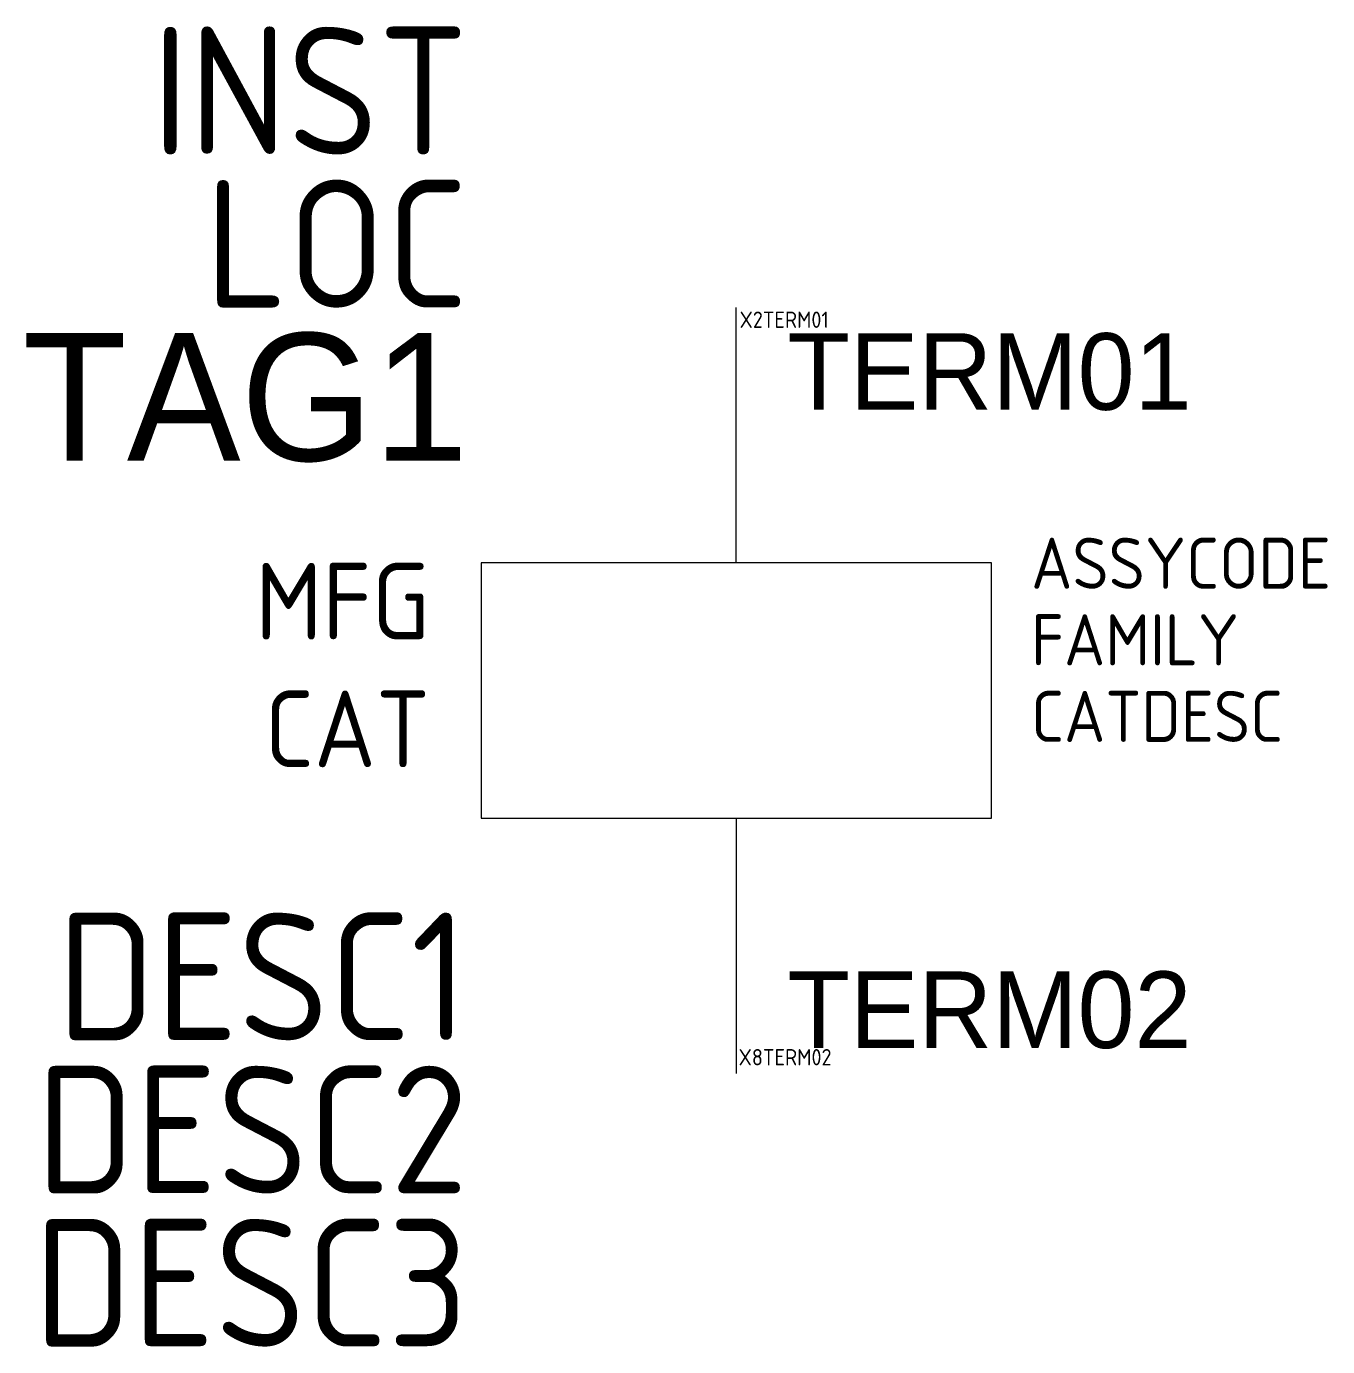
# Model space of a CAD drawing. Extents: x -13.9 to 11.6, y -12.8 to 13.
import ezdxf
from ezdxf.enums import TextEntityAlignment as Align

# ---------------------------------------------------------------- set-up
doc = ezdxf.new("R2010")
doc.units = 0
doc.header["$MEASUREMENT"] = 0
doc.styles.add('WD_IEC', font='isocp2.shx', dxfattribs={"width": 0.9, "height": 4})

msp = doc.modelspace()

# ---------------------------------------------------------------- linework, layer by layer
for p, q in [((0, 2.5), (0, 7.5)), ((0, -2.5), (0, -7.5))]:
    msp.add_line(p, q)
msp.add_lwpolyline([(-5, 2.5), (-5, -2.5), (5, -2.5), (5, 2.5)], close=True)

# ---------------------------------------------------------------- texts
at = {"style": 'WD_IEC'}
for tag, p in [('INST', (-5.25, 10.5)), ('LOC', (-5.25, 7.5)), ('DESC1', (-5.25, -6.85)), ('DESC2', (-5.25, -9.85)), ('DESC3', (-5.25, -12.85))]:
    msp.add_attdef(tag, text='', height=2.5, dxfattribs=at).set_placement(p, align=Align.RIGHT)
at = {"style": 'WD_IEC', "flags": 1}
for tag, p, s, height in [('X2TERM01', (0.064, 7.103), '', 0.32), ('ASSYCODE', (5.775, 1.994), '', 1), ('FAMILY', (5.775, 0.494), 'MS_ACKO', 1), ('CATDESC', (5.775, -1.006), '', 1), ('X8TERM02', (0.045, -7.342), '', 0.32)]:
    msp.add_attdef(tag, p, s, height=height, dxfattribs=at)
msp.add_attdef('TAG1', text='K', height=2.5).set_placement((-5.25, 4.5), align=Align.RIGHT)
for tag, p, s in [('TERM01', (1.003, 5.499), 'A1'), ('TERM02', (1.002, -7.002), 'A2')]:
    msp.add_attdef(tag, p, s, height=1.5)
at = {"style": 'WD_IEC', "flags": 9}
for tag, text, p in [('MFG', 'ACKO', (-6, 1)), ('CAT', 'ПМ-S', (-6, -1.5))]:
    msp.add_attdef(tag, text=text, height=1.5, dxfattribs=at).set_placement(p, align=Align.RIGHT)

doc.saveas('drawing.dxf')
